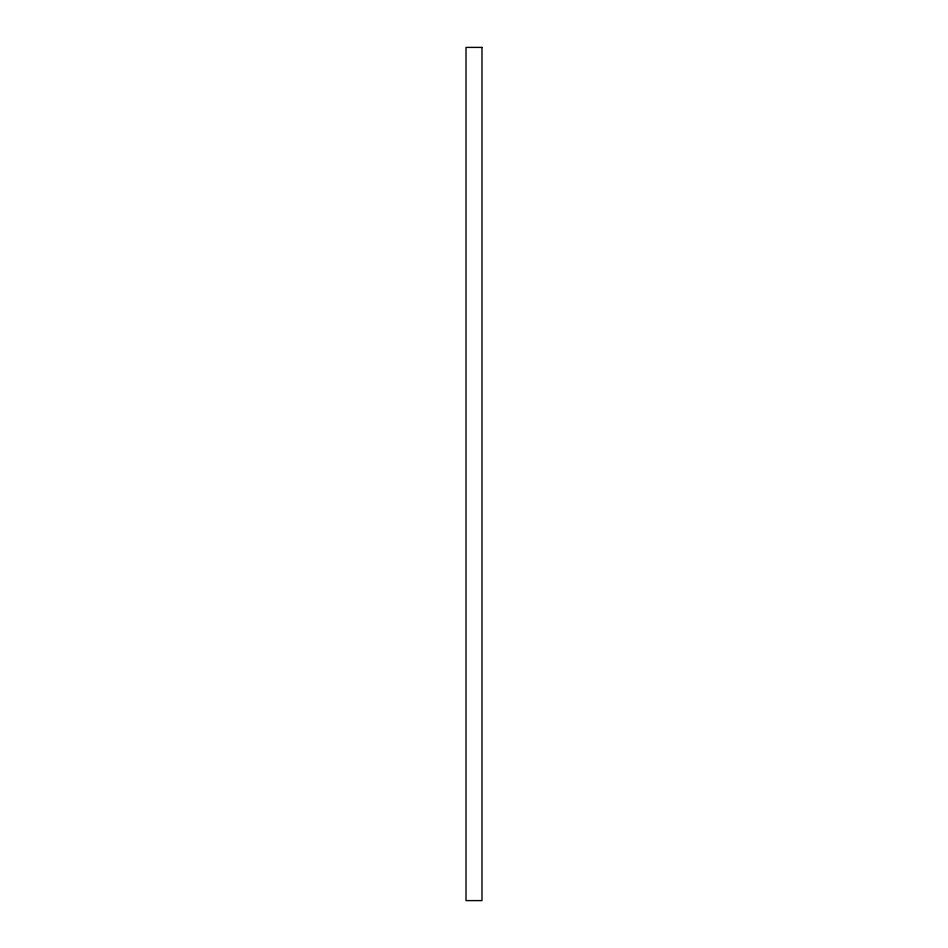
<?xml version="1.0" encoding="UTF-8"?>
<svg xmlns="http://www.w3.org/2000/svg" width="948" height="948" viewBox="0 0 948 948"><rect width="100%" height="100%" fill="white"/><g stroke="black" fill="none" stroke-linecap="round" stroke-linejoin="round"><path stroke-width="1.42" d="M481.987 47.4L466.013 47.4L466.013 900.6L481.987 900.6L481.987 47.4"/></g></svg>
